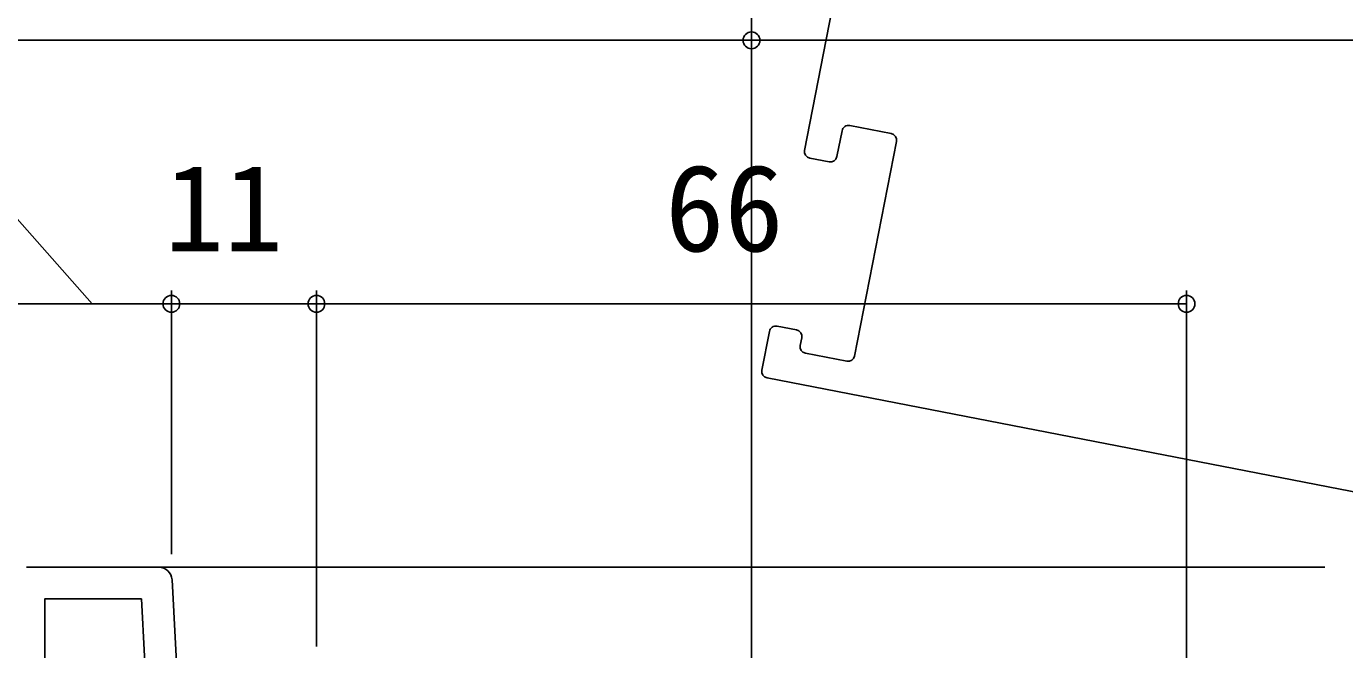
# Model space of a CAD drawing. Units: millimetres, scale not verified. Extents: x -525 to 525, y -783 to 778.
# Drawn here: x -392 to -292, y -377.7 to -330.4 of the extents above; entities that cross this region are included whole.
import ezdxf
from ezdxf.enums import TextEntityAlignment as Align

# ---------------------------------------------------------------- set-up
doc = ezdxf.new("R2010")
doc.units = ezdxf.units.MM
doc.header["$LTSCALE"] = 4
for name, color, linetype in [('0-3_YKK_11', 7, 'Continuous'), ('0-4_YKK_12', 2, 'Continuous'), ('0-7_YKK_D', 6, 'Continuous')]:
    doc.layers.add(name, color=color, linetype=linetype)
doc.styles.add('ＭＳ ゴシック', font='')
doc.styles.get('ＭＳ ゴシック').set_extended_font_data('MS Gothic')

msp = doc.modelspace()

# ---------------------------------------------------------------- linework, layer by layer
at = {"layer": '0-3_YKK_11'}
msp.add_line((-381.949, -371.482), (-392, -371.482), dxfattribs=at)
msp.add_lwpolyline([(-364.174, -406.197), (-369.8, -407.189), (-369.8, -402.382), (-364.444, -402.382), (-363.576, -402.924), (-363, -402.605), (-363, -399.982), (-379.506, -399.982), (-380.95, -372.43)], dxfattribs=at)
msp.add_lwpolyline([(-381.91, -399.982), (-383.278, -373.882), (-390.6, -373.882), (-390.6, -399.982)], close=True, dxfattribs=at)
msp.add_arc((-381.949, -372.482), 1, 3.00003, 90, dxfattribs=at)
at = {"layer": '0-4_YKK_12'}
for p, q in [((-325.234, -300.081), (-332.972, -339.835)), ((-329.549, -337.954), (-326.408, -338.566)), ((-330.518, -340.313), (-330.136, -338.35)), ((-326.013, -339.152), (-329.185, -355.446)), ((-332.577, -340.421), (-331.104, -340.708)), ((-335.647, -353.577), (-336.22, -356.522)), ((-333.588, -353.469), (-335.061, -353.182)), ((-333.308, -354.644), (-333.193, -354.055)), ((-329.771, -355.842), (-332.912, -355.23)), ((-335.825, -357.108), (-286.231, -366.744)), ((-293.513, -371.482), (-383.002, -371.482))]:
    msp.add_line(p, q, dxfattribs=at)
for centre, start, end in [((-329.645, -338.445), 78.98471, 168.98471), ((-326.504, -339.057), 348.98471, 78.98471), ((-332.481, -339.931), 168.98471, 258.98471), ((-331.009, -340.217), 258.98471, 348.98471), ((-335.156, -353.673), 78.98471, 168.98471), ((-333.684, -353.959), 348.98471, 78.98471), ((-332.817, -354.739), 168.98471, 258.98471), ((-329.676, -355.351), 258.98471, 348.98471), ((-335.729, -356.617), 168.98471, 258.98471)]:
    msp.add_arc(centre, 0.5, start, end, dxfattribs=at)
at = {"layer": '0-7_YKK_D'}
for p, q in [((-337, -484.182), (-337, -281.575)), ((-337, -484.182), (-337, -330.482)), ((-337, -484.182), (-337, -330.482)), ((-393, -331.482), (-337, -331.482)), ((-337, -331.482), (-230.382, -331.482)), ((-381, -370.482), (-381, -350.482)), ((-381, -370.482), (-381, -350.482)), ((-370, -377.482), (-370, -350.482)), ((-370, -377.482), (-370, -350.482)), ((-304.001, -382.2), (-304.001, -350.482)), ((-393, -351.482), (-381, -351.482)), ((-381, -351.482), (-370, -351.482)), ((-370, -351.482), (-304.001, -351.482))]:
    msp.add_line(p, q, dxfattribs=at)
msp.add_lwpolyline([(-387, -351.482), (-404.673, -331.482), (-419.719, -331.482)], dxfattribs=at)
for centre in [(-337, -331.482), (-337, -331.482), (-381, -351.482), (-381, -351.482), (-370, -351.482), (-370, -351.482), (-304.001, -351.482)]:
    msp.add_circle(centre, 0.637, dxfattribs=at)

# ---------------------------------------------------------------- texts
at = {"layer": '0-7_YKK_D', "style": 'ＭＳ ゴシック'}
for s, p in [('11', (-381.509, -349.482)), ('66', (-343.546, -349.482))]:
    msp.add_text(s, height=6.598, dxfattribs=at).set_placement(p, align=Align.BOTTOM_LEFT)

doc.saveas('drawing.dxf')
